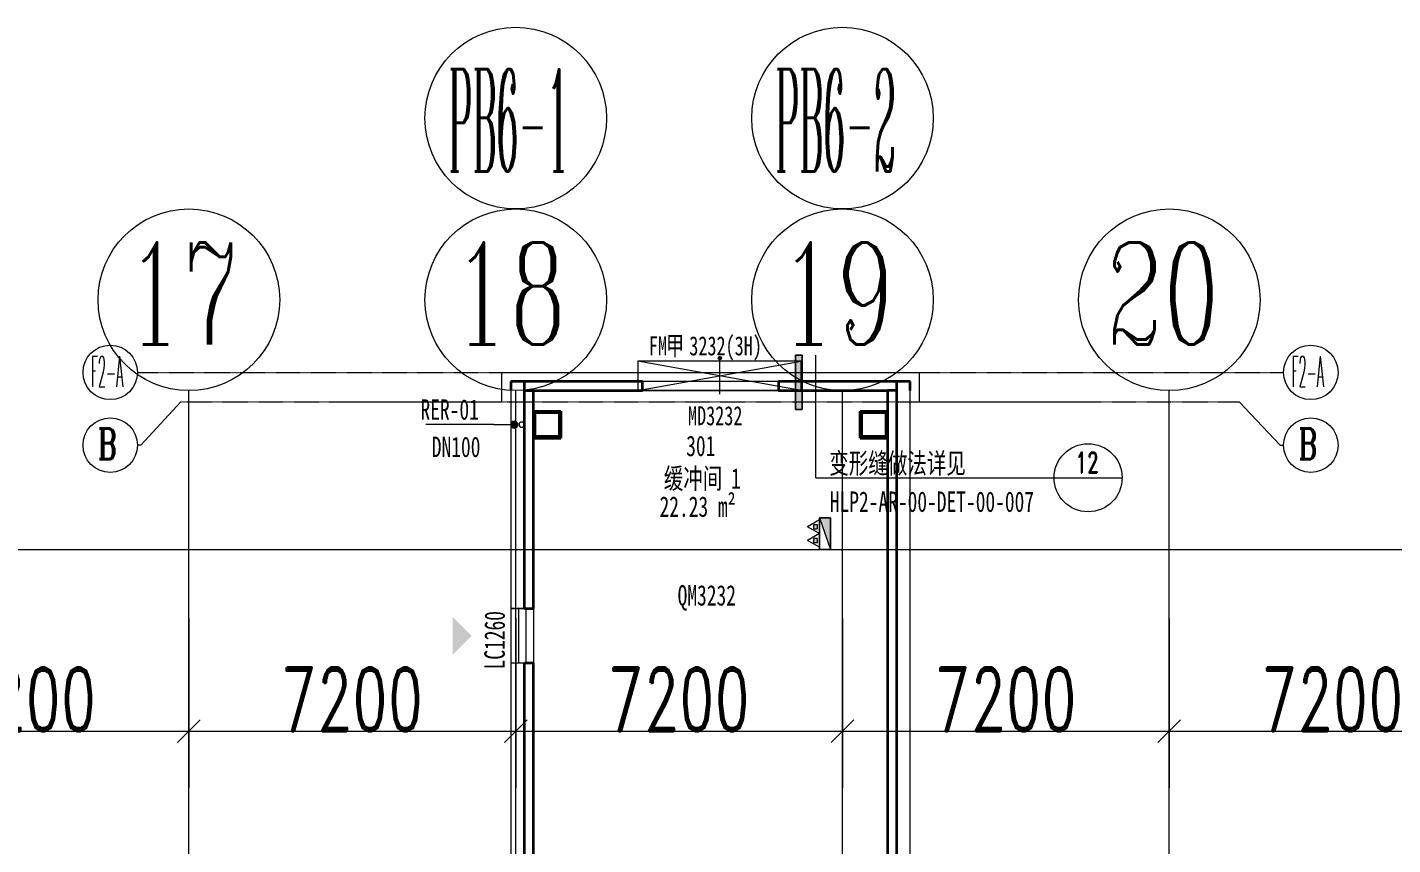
# Model space of a CAD drawing. Header units: millimetres. Extents: x -150677 to 326800, y -31706 to 192400.
# Drawn here: x 111640 to 141721, y 174399 to 192400 of the extents above; entities that cross this region are included whole.
import ezdxf

# ---------------------------------------------------------------- set-up
doc = ezdxf.new("R2010")
doc.units = ezdxf.units.MM
doc.linetypes.add('X-HLP3-AR-F3-LAY-03-001$0$X-HLP3-AR-PB6-LAY-03-001$0$轴网线', pattern=[22.24, 12.7, -3.18, 3.18, -3.18])
doc.linetypes.add('X-HLP3-AR-F3-LAY-03-001$0$轴网线', pattern=[22.04, 18.38, -1.83, 0, -1.83])
doc.layers.get('0').update_dxf_attribs({"color": 8})
doc.layers.get('Defpoints').update_dxf_attribs({"color": 8})
for name, color, linetype, lineweight in [('X-HLP3-AR-F3-LAY-03-001$0$A-ANNO-DIMS', 8, 'Continuous', 9), ('X-HLP3-AR-F3-LAY-03-001$0$A-ANNO-NOTE', 8, 'Continuous', 5), ('X-HLP3-AR-F3-LAY-03-001$0$S-GRID', 8, 'Continuous', 9), ('X-HLP3-AR-F3-LAY-03-001$0$S-GRID-IDEN', 8, 'Continuous', 9), ('X-HLP3-AR-F3-LAY-03-001$0$X-HLP3-AR-PB6-LAY-03-001$0$A-ANNO-NOTE', 131, 'Continuous', 18), ('X-HLP3-AR-F3-LAY-03-001$0$X-HLP3-AR-PB6-LAY-03-001$0$A-AREA-IDEN', 2, 'Continuous', 18), ('X-HLP3-AR-F3-LAY-03-001$0$X-HLP3-AR-PB6-LAY-03-001$0$A-DETL-GENF', 92, 'Continuous', 18), ('X-HLP3-AR-F3-LAY-03-001$0$X-HLP3-AR-PB6-LAY-03-001$0$A-DETL-THIN', 151, 'Continuous', 15), ('X-HLP3-AR-F3-LAY-03-001$0$X-HLP3-AR-PB6-LAY-03-001$0$A-DOOR-IDEN', 31, 'Continuous', 18), ('X-HLP3-AR-F3-LAY-03-001$0$X-HLP3-AR-PB6-LAY-03-001$0$A-FLOR', 192, 'Continuous', 15), ('X-HLP3-AR-F3-LAY-03-001$0$X-HLP3-AR-PB6-LAY-03-001$0$A-GLAZ', 151, 'Continuous', 15), ('X-HLP3-AR-F3-LAY-03-001$0$X-HLP3-AR-PB6-LAY-03-001$0$A-GLAZ-IDEN', 152, 'Continuous', 18), ('X-HLP3-AR-F3-LAY-03-001$0$X-HLP3-AR-PB6-LAY-03-001$0$A-WALL', 113, 'Continuous', 15), ('X-HLP3-AR-F3-LAY-03-001$0$X-HLP3-AR-PB6-LAY-03-001$0$G-ANNO-TEXT', 231, 'Continuous', 15), ('X-HLP3-AR-F3-LAY-03-001$0$X-HLP3-AR-PB6-LAY-03-001$0$M-EQPM', 50, 'Continuous', 15), ('X-HLP3-AR-F3-LAY-03-001$0$X-HLP3-AR-PB6-LAY-03-001$0$P-PIPE', 3, 'Continuous', 15), ('X-HLP3-AR-F3-LAY-03-001$0$X-HLP3-AR-PB6-LAY-03-001$0$S-COLS', 52, 'Continuous', 15), ('X-HLP3-AR-F3-LAY-03-001$0$X-HLP3-AR-PB6-LAY-03-001$0$S-GRID', 1, 'Continuous', 15), ('X-HLP3-AR-F3-LAY-03-001$0$X-HLP3-AR-PB6-LAY-03-001$0$S-GRID-IDEN', 1, 'Continuous', 18)]:
    doc.layers.add(name, color=color, linetype=linetype, lineweight=lineweight)
doc.styles.add('X-HLP3-AR-F3-LAY-03-001$0$MtXpl_', font='SimSun.ttf')
doc.styles.add('X-HLP3-AR-F3-LAY-03-001$0$MtXpl__1', font='simfang.ttf')
doc.styles.add('X-HLP3-AR-F3-LAY-03-001$0$RomanC_1', font='romanc__.ttf', dxfattribs={"width": 0.65, "height": 2250})
doc.styles.add('X-HLP3-AR-F3-LAY-03-001$0$RomanC_2', font='romanc__.ttf', dxfattribs={"width": 0.25, "height": 2250})
doc.styles.add('X-HLP3-AR-F3-LAY-03-001$0$RomanD_3', font='romand__.ttf', dxfattribs={"width": 0.65, "height": 1400})
doc.styles.add('X-HLP3-AR-F3-LAY-03-001$0$X-HLP3-AR-PB6-LAY-03-001$0$RomanC', font='romanc__.ttf', dxfattribs={"width": 0.65, "height": 675})
doc.styles.add('X-HLP3-AR-F3-LAY-03-001$0$X-HLP3-AR-PB6-LAY-03-001$0$RomanD', font='romand__.ttf', dxfattribs={"width": 0.3, "height": 675})
doc.styles.add('X-HLP3-AR-F3-LAY-03-001$0$X-HLP3-AR-PB6-LAY-03-001$0$RomanD_3', font='romand__.ttf', dxfattribs={"width": 0.65, "height": 3})
doc.styles.add('X-HLP3-AR-F3-LAY-03-001$0$X-HLP3-AR-PB6-LAY-03-001$0$仿宋', font='simfang.ttf', dxfattribs={"width": 0.7, "height": 450})
doc.styles.add('X-HLP3-AR-F3-LAY-03-001$0$X-HLP3-AR-PB6-LAY-03-001$0$仿宋_1', font='simfang.ttf', dxfattribs={"width": 0.7, "height": 420})
doc.styles.add('X-HLP3-AR-F3-LAY-03-001$0$X-HLP3-AR-PB6-LAY-03-001$0$宋体', font='SimSun.ttf', dxfattribs={"width": 0.7, "height": 450})
doc.dimstyles.new('X-HLP3-AR-F3-LAY-03-001$0$第一_二道尺寸线', dxfattribs={"dimscale": 304.8, "dimtxt": 1405.004626, "dimasz": 1.64042, "dimexe": 4.10105, "dimexo": 0.0625, "dimgap": 0, "dimtad": 1, "dimdec": 0, "dimzin": 0, "dimdsep": 46, "dimtxsty": 'X-HLP3-AR-F3-LAY-03-001$0$RomanD_3', "dimblk1": 'X-HLP3-AR-F3-LAY-03-001$0$_Oblique', "dimblk2": 'X-HLP3-AR-F3-LAY-03-001$0$_Oblique', "dimsah": 1, "dimcen": 0.09, "dimazin": 0, "dimtfac": 1, "dimtdec": 4, "dimtix": 1, "dimtmove": 0, "dimatfit": 3, "dimfxl": 8.2021, "dimfxlon": 1, "dimtvp": 1, "dimtolj": 1, "dimtzin": 0, "dimlwd": 18, "dimlwe": 18, "dimarcsym": 2})

# ---------------------------------------------------------------- blocks, each defined once
blk = doc.blocks.new('X-HLP3-AR-F3-LAY-03-001$0$轴网 - 宽度系数 0_65-670068-LAY-3F-1_500-A')
at = {"layer": 'X-HLP3-AR-F3-LAY-03-001$0$S-GRID-IDEN'}
blk.add_circle((0, 0), 4, dxfattribs=at)
blk = doc.blocks.new('X-HLP3-AR-F3-LAY-03-001$0$_Oblique')
at = {"color": 0, "linetype": 'ByBlock', "lineweight": -2}
blk.add_line((-0.5, -0.5), (0.5, 0.5), dxfattribs=at)
blk = doc.blocks.new('*D963')
at = {"layer": 'Defpoints', "color": 0, "transparency": 16777216}
for p in [(108000, 179400), (115200, 179400), (115200, 176900)]:
    blk.add_point(p, dxfattribs=at)
at = {"layer": 'X-HLP3-AR-F3-LAY-03-001$0$A-ANNO-DIMS', "color": 0, "lineweight": 18, "transparency": 16777216}
for p, q in [((108000, 179380.95), (108000, 175650)), ((115200, 179380.95), (115200, 175650)), ((108000, 176900), (115200, 176900))]:
    blk.add_line(p, q, dxfattribs=at)
at = {"layer": 'X-HLP3-AR-F3-LAY-03-001$0$A-ANNO-DIMS', "color": 0, "lineweight": 18, "transparency": 16777216, "xscale": 500.0000000000001, "yscale": 500.0000000000001, "zscale": 500.0000000000001, "rotation": 180}
blk.add_blockref('X-HLP3-AR-F3-LAY-03-001$0$_Oblique', (108000, 176900), dxfattribs=at)
at = {"layer": 'X-HLP3-AR-F3-LAY-03-001$0$A-ANNO-DIMS', "color": 0, "lineweight": 18, "transparency": 16777216, "xscale": 500.0000000000001, "yscale": 500.0000000000001, "zscale": 500.0000000000001}
blk.add_blockref('X-HLP3-AR-F3-LAY-03-001$0$_Oblique', (115200, 176900), dxfattribs=at)
at = {"layer": 'X-HLP3-AR-F3-LAY-03-001$0$A-ANNO-DIMS', "color": 0, "lineweight": 18, "transparency": 16777216, "insert": (111600, 177600), "char_height": 1400, "width": 3890.782, "attachment_point": 5, "style": 'X-HLP3-AR-F3-LAY-03-001$0$RomanD_3'}
blk.add_mtext('\\A1;7200', dxfattribs=at)
blk = doc.blocks.new('*D964')
at = {"layer": 'Defpoints', "color": 0, "transparency": 16777216}
for p in [(115200, 179400), (122400, 179400), (122400, 176900)]:
    blk.add_point(p, dxfattribs=at)
at = {"layer": 'X-HLP3-AR-F3-LAY-03-001$0$A-ANNO-DIMS', "color": 0, "lineweight": 18, "transparency": 16777216}
for p, q in [((115200, 179380.95), (115200, 175650)), ((122400, 179380.95), (122400, 175650)), ((115200, 176900), (122400, 176900))]:
    blk.add_line(p, q, dxfattribs=at)
at = {"layer": 'X-HLP3-AR-F3-LAY-03-001$0$A-ANNO-DIMS', "color": 0, "lineweight": 18, "transparency": 16777216, "xscale": 500.0000000000001, "yscale": 500.0000000000001, "zscale": 500.0000000000001, "rotation": 180}
blk.add_blockref('X-HLP3-AR-F3-LAY-03-001$0$_Oblique', (115200, 176900), dxfattribs=at)
at = {"layer": 'X-HLP3-AR-F3-LAY-03-001$0$A-ANNO-DIMS', "color": 0, "lineweight": 18, "transparency": 16777216, "xscale": 500.0000000000001, "yscale": 500.0000000000001, "zscale": 500.0000000000001}
blk.add_blockref('X-HLP3-AR-F3-LAY-03-001$0$_Oblique', (122400, 176900), dxfattribs=at)
at = {"layer": 'X-HLP3-AR-F3-LAY-03-001$0$A-ANNO-DIMS', "color": 0, "lineweight": 18, "transparency": 16777216, "insert": (118800, 177600), "char_height": 1400, "width": 3890.782, "attachment_point": 5, "style": 'X-HLP3-AR-F3-LAY-03-001$0$RomanD_3'}
blk.add_mtext('\\A1;7200', dxfattribs=at)
blk = doc.blocks.new('*D965')
at = {"layer": 'Defpoints', "color": 0, "transparency": 16777216}
for p in [(122400, 179400), (129600, 179400), (129600, 176900)]:
    blk.add_point(p, dxfattribs=at)
at = {"layer": 'X-HLP3-AR-F3-LAY-03-001$0$A-ANNO-DIMS', "color": 0, "lineweight": 18, "transparency": 16777216}
for p, q in [((122400, 179380.95), (122400, 175650)), ((129600, 179380.95), (129600, 175650)), ((122400, 176900), (129600, 176900))]:
    blk.add_line(p, q, dxfattribs=at)
at = {"layer": 'X-HLP3-AR-F3-LAY-03-001$0$A-ANNO-DIMS', "color": 0, "lineweight": 18, "transparency": 16777216, "xscale": 500.0000000000001, "yscale": 500.0000000000001, "zscale": 500.0000000000001, "rotation": 180}
blk.add_blockref('X-HLP3-AR-F3-LAY-03-001$0$_Oblique', (122400, 176900), dxfattribs=at)
at = {"layer": 'X-HLP3-AR-F3-LAY-03-001$0$A-ANNO-DIMS', "color": 0, "lineweight": 18, "transparency": 16777216, "xscale": 500.0000000000001, "yscale": 500.0000000000001, "zscale": 500.0000000000001}
blk.add_blockref('X-HLP3-AR-F3-LAY-03-001$0$_Oblique', (129600, 176900), dxfattribs=at)
at = {"layer": 'X-HLP3-AR-F3-LAY-03-001$0$A-ANNO-DIMS', "color": 0, "lineweight": 18, "transparency": 16777216, "insert": (126000, 177600), "char_height": 1400, "width": 3890.782, "attachment_point": 5, "style": 'X-HLP3-AR-F3-LAY-03-001$0$RomanD_3'}
blk.add_mtext('\\A1;7200', dxfattribs=at)
blk = doc.blocks.new('*D966')
at = {"layer": 'Defpoints', "color": 0, "transparency": 16777216}
for p in [(129600, 179400), (136800, 179400), (136800, 176900)]:
    blk.add_point(p, dxfattribs=at)
at = {"layer": 'X-HLP3-AR-F3-LAY-03-001$0$A-ANNO-DIMS', "color": 0, "lineweight": 18, "transparency": 16777216}
for p, q in [((129600, 179380.95), (129600, 175650)), ((136800, 179380.95), (136800, 175650)), ((129600, 176900), (136800, 176900))]:
    blk.add_line(p, q, dxfattribs=at)
at = {"layer": 'X-HLP3-AR-F3-LAY-03-001$0$A-ANNO-DIMS', "color": 0, "lineweight": 18, "transparency": 16777216, "xscale": 500.0000000000001, "yscale": 500.0000000000001, "zscale": 500.0000000000001, "rotation": 180}
blk.add_blockref('X-HLP3-AR-F3-LAY-03-001$0$_Oblique', (129600, 176900), dxfattribs=at)
at = {"layer": 'X-HLP3-AR-F3-LAY-03-001$0$A-ANNO-DIMS', "color": 0, "lineweight": 18, "transparency": 16777216, "xscale": 500.0000000000001, "yscale": 500.0000000000001, "zscale": 500.0000000000001}
blk.add_blockref('X-HLP3-AR-F3-LAY-03-001$0$_Oblique', (136800, 176900), dxfattribs=at)
at = {"layer": 'X-HLP3-AR-F3-LAY-03-001$0$A-ANNO-DIMS', "color": 0, "lineweight": 18, "transparency": 16777216, "insert": (133200, 177600), "char_height": 1400, "width": 3890.782, "attachment_point": 5, "style": 'X-HLP3-AR-F3-LAY-03-001$0$RomanD_3'}
blk.add_mtext('\\A1;7200', dxfattribs=at)
blk = doc.blocks.new('*D967')
at = {"layer": 'Defpoints', "color": 0, "transparency": 16777216}
for p in [(136800, 179400), (144000, 179400), (144000, 176900)]:
    blk.add_point(p, dxfattribs=at)
at = {"layer": 'X-HLP3-AR-F3-LAY-03-001$0$A-ANNO-DIMS', "color": 0, "lineweight": 18, "transparency": 16777216}
for p, q in [((136800, 179380.95), (136800, 175650)), ((144000, 179380.95), (144000, 175650)), ((136800, 176900), (144000, 176900))]:
    blk.add_line(p, q, dxfattribs=at)
at = {"layer": 'X-HLP3-AR-F3-LAY-03-001$0$A-ANNO-DIMS', "color": 0, "lineweight": 18, "transparency": 16777216, "xscale": 500.0000000000001, "yscale": 500.0000000000001, "zscale": 500.0000000000001, "rotation": 180}
blk.add_blockref('X-HLP3-AR-F3-LAY-03-001$0$_Oblique', (136800, 176900), dxfattribs=at)
at = {"layer": 'X-HLP3-AR-F3-LAY-03-001$0$A-ANNO-DIMS', "color": 0, "lineweight": 18, "transparency": 16777216, "xscale": 500.0000000000001, "yscale": 500.0000000000001, "zscale": 500.0000000000001}
blk.add_blockref('X-HLP3-AR-F3-LAY-03-001$0$_Oblique', (144000, 176900), dxfattribs=at)
at = {"layer": 'X-HLP3-AR-F3-LAY-03-001$0$A-ANNO-DIMS', "color": 0, "lineweight": 18, "transparency": 16777216, "insert": (140400, 177600), "char_height": 1400, "width": 3890.782, "attachment_point": 5, "style": 'X-HLP3-AR-F3-LAY-03-001$0$RomanD_3'}
blk.add_mtext('\\A1;7200', dxfattribs=at)
blk = doc.blocks.new('*D932')
at = {"layer": 'Defpoints', "color": 0, "transparency": 16777216}
for p in [(293100, 180900), (-300, 178400), (293100, 178400), (201600, -17706.224274), (208800, -17706.224274), (208800, -20206.224274)]:
    blk.add_point(p, dxfattribs=at)
at = {"layer": 'X-HLP3-AR-F3-LAY-03-001$0$A-ANNO-DIMS', "color": 0, "lineweight": 18, "transparency": 16777216}
for p, q in [((-300, 178419.05), (-300, 182150)), ((293100, 178419.05), (293100, 182150)), ((-300, 180900), (293100, 180900)), ((201600, -17725.274274), (201600, -21456.224274)), ((208800, -17725.274274), (208800, -21456.224274)), ((201600, -20206.224274), (208800, -20206.224274))]:
    blk.add_line(p, q, dxfattribs=at)
at = {"layer": 'X-HLP3-AR-F3-LAY-03-001$0$A-ANNO-DIMS', "color": 0, "lineweight": 18, "transparency": 16777216, "xscale": 500.0000000000001, "yscale": 500.0000000000001, "zscale": 500.0000000000001, "rotation": 180}
for p in [(-300, 180900), (201600, -20206.224274)]:
    blk.add_blockref('X-HLP3-AR-F3-LAY-03-001$0$_Oblique', p, dxfattribs=at)
at = {"layer": 'X-HLP3-AR-F3-LAY-03-001$0$A-ANNO-DIMS', "color": 0, "lineweight": 18, "transparency": 16777216, "xscale": 500.0000000000001, "yscale": 500.0000000000001, "zscale": 500.0000000000001}
for p in [(293100, 180900), (208800, -20206.224274)]:
    blk.add_blockref('X-HLP3-AR-F3-LAY-03-001$0$_Oblique', p, dxfattribs=at)
at = {"layer": 'X-HLP3-AR-F3-LAY-03-001$0$A-ANNO-DIMS', "color": 0, "lineweight": 18, "transparency": 16777216, "char_height": 1400, "attachment_point": 5, "style": 'X-HLP3-AR-F3-LAY-03-001$0$RomanD_3'}
for s, insert, width in [('\\A1;293400', (146400, 181600), 5836.1730636), ('\\A1;7200', (205200, -19506.224274), 3890.7820424)]:
    blk.add_mtext(s, dxfattribs=dict(at, insert=insert, width=width))
blk = doc.blocks.new('X-HLP3-AR-F3-LAY-03-001$0$临时单轴号 - 临时标记-下-5mm-4768052-LAY-3F-1_500-A')
at = {"layer": 'X-HLP3-AR-F3-LAY-03-001$0$A-ANNO-NOTE', "lineweight": 18}
blk.add_circle((0, 12), 4, dxfattribs=at)
blk = doc.blocks.new('X-HLP3-AR-F3-LAY-03-001$0$X-HLP3-AR-PB6-LAY-03-001$0$钢_柱_箱形 - 口600X600X35X35-343924-3F')
at = {"layer": 'X-HLP3-AR-F3-LAY-03-001$0$X-HLP3-AR-PB6-LAY-03-001$0$S-COLS', "color": 40, "lineweight": 35}
for p, q in [((-300, -300), (-300, 300)), ((-300, 300), (300, 300)), ((-300, -300), (-300, 300)), ((-300, 300), (300, 300)), ((-265, -265), (-265, 265)), ((-265, 265), (265, 265)), ((265, 265), (265, -265)), ((300, 300), (300, -300)), ((300, 300), (300, -300)), ((300, -300), (-300, -300)), ((-300, -300), (300, -300)), ((265, -265), (-265, -265))]:
    blk.add_line(p, q, dxfattribs=at)

msp = doc.modelspace()

# ---------------------------------------------------------------- hatches: boundary and pattern name
at = {"layer": 'X-HLP3-AR-F3-LAY-03-001$0$X-HLP3-AR-PB6-LAY-03-001$0$A-ANNO-NOTE', "lineweight": 15}
msp.add_hatch(color=8, dxfattribs=at).paths.add_polyline_path([(128561, 185180.2), (128711, 185180.2), (128711, 183980.2), (128561, 183980.2)], flags=0)
h = msp.add_hatch(color=8, dxfattribs=at)
edge = h.paths.add_edge_path(flags=0)
edge.add_arc((122367, 183650), 75, 180, 360)
edge.add_arc((122367, 183650), 75, 360, 540)
at = {"layer": 'X-HLP3-AR-F3-LAY-03-001$0$X-HLP3-AR-PB6-LAY-03-001$0$A-DETL-GENF', "lineweight": 15}
h = msp.add_hatch(color=8, dxfattribs=at)
h.paths.add_polyline_path([(129052.3, 181055), (129052.3, 181145), (128962.3, 181145), (128962.3, 181055)], flags=0)
h.paths.add_polyline_path([(128962.3, 181355), (129052.3, 181355), (129052.3, 181445), (128962.3, 181445)], flags=0)
msp.add_hatch(color=8, dxfattribs=at).paths.add_polyline_path([(129332, 180900), (129332, 181600), (129092, 181600), (129228.3, 181202.4)], flags=0)
at = {"layer": 'X-HLP3-AR-F3-LAY-03-001$0$X-HLP3-AR-PB6-LAY-03-001$0$A-DETL-GENF'}
msp.add_hatch(color=8, dxfattribs=at).paths.add_polyline_path([(121010.1, 178578.1), (121432, 179000), (121010.1, 179421.9)], flags=0)
at = {"layer": 'X-HLP3-AR-F3-LAY-03-001$0$X-HLP3-AR-PB6-LAY-03-001$0$G-ANNO-TEXT'}
h = msp.add_hatch(color=8, dxfattribs=at)
edge = h.paths.add_edge_path(flags=0)
edge.add_arc((126898.4, 185115.3), 37.5, 0, 360)

# ---------------------------------------------------------------- linework, layer by layer
at = {"layer": 'X-HLP3-AR-F3-LAY-03-001$0$S-GRID'}
for p, q in [((115200, 174400), (115200, 184400)), ((122400, 174400), (122400, 184400)), ((129600, 174400), (129600, 184400)), ((136800, 174400), (136800, 184400))]:
    msp.add_line(p, q, dxfattribs=at)
at = {"layer": 'X-HLP3-AR-F3-LAY-03-001$0$S-GRID', "linetype": 'X-HLP3-AR-F3-LAY-03-001$0$轴网线'}
for p, q in [((115200, -17706.2), (115200, 174400)), ((122400, -17706.2), (122400, 174400)), ((129600, -17706.2), (129600, 174400)), ((136800, -17706.2), (136800, 174400))]:
    msp.add_line(p, q, dxfattribs=at)
at = {"layer": 'X-HLP3-AR-F3-LAY-03-001$0$X-HLP3-AR-PB6-LAY-03-001$0$A-ANNO-NOTE', "color": 8}
for p, q in [((128561, 183980.2), (128561, 185180.2)), ((128561, 185180.2), (128711, 185180.2)), ((128561, 185180.2), (128561, 183980.2)), ((128711, 185180.2), (128561, 185180.2)), ((128711, 185180.2), (128711, 183980.2)), ((128711, 183980.2), (128711, 185180.2)), ((129011, 182480.2), (129011, 185180.2)), ((128711, 183980.2), (128561, 183980.2)), ((128561, 183980.2), (128711, 183980.2)), ((121917, 183650), (120417, 183650)), ((121917, 183650), (122367, 183650)), ((129011, 182480.2), (134261, 182480.2)), ((134261, 182480.2), (135761, 182480.2))]:
    msp.add_line(p, q, dxfattribs=at)
for centre, radius in [((122367, 183650), 75), ((135011, 182480.2), 750)]:
    msp.add_circle(centre, radius, dxfattribs=at)
for start, end in [(0, 180), (180, 0)]:
    msp.add_arc((122367, 183650), 75, start, end, dxfattribs=at)
at = {"layer": 'X-HLP3-AR-F3-LAY-03-001$0$X-HLP3-AR-PB6-LAY-03-001$0$A-DETL-GENF', "color": 8}
for p, q in [((129092, 181550), (128832.2, 181400)), ((129092, 181250), (128832.2, 181400)), ((129052.3, 181445), (128962.3, 181445)), ((128962.3, 181445), (128962.3, 181355)), ((129052.3, 181355), (129052.3, 181445)), ((129092, 181600), (129092, 180900)), ((129092, 181600), (129332, 180900)), ((129092, 181600), (129332, 181600)), ((129332, 181600), (129092, 181600)), ((129092, 181600), (129332, 180900)), ((129332, 180900), (129332, 181600)), ((129332, 180900), (129332, 181600)), ((129092, 181250), (128832.2, 181100)), ((129092, 180950), (128832.2, 181100)), ((128962.3, 181355), (129052.3, 181355)), ((128962.3, 181145), (128962.3, 181055)), ((129052.3, 181145), (128962.3, 181145)), ((129052.3, 181055), (129052.3, 181145)), ((128962.3, 181055), (129052.3, 181055))]:
    msp.add_line(p, q, dxfattribs=at)
at = {"layer": 'X-HLP3-AR-F3-LAY-03-001$0$X-HLP3-AR-PB6-LAY-03-001$0$A-DETL-THIN', "color": 8}
for p, q in [((128692, 185050), (125092, 185050)), ((125092, 185050), (125092, 184400)), ((128692, 184400), (125092, 185050)), ((125092, 184400), (128692, 185050)), ((126892, 185160), (126892, 184320)), ((128692, 184400), (128692, 185050)), ((122092, 184150), (122092, 184800)), ((122092, 184800), (131292, 184800)), ((131292, 184800), (131292, 184150)), ((125092, 184400), (128692, 184400)), ((118517, 184150), (122092, 184150)), ((131292, 184150), (134867, 184150))]:
    msp.add_line(p, q, dxfattribs=at)
at = {"layer": 'X-HLP3-AR-F3-LAY-03-001$0$X-HLP3-AR-PB6-LAY-03-001$0$A-FLOR', "color": 8}
msp.add_line((128192, 184600), (125192, 184600), dxfattribs=at)
at = {"layer": 'X-HLP3-AR-F3-LAY-03-001$0$X-HLP3-AR-PB6-LAY-03-001$0$A-GLAZ', "color": 8}
for p, q in [((122792, 179600), (122292, 179600)), ((122292, 179600), (122292, 178400)), ((122458.7, 179600), (122458.7, 178400)), ((122625.3, 179600), (122625.3, 178400)), ((122792, 179600), (122792, 178400)), ((122792, 178400), (122292, 178400))]:
    msp.add_line(p, q, dxfattribs=at)
at = {"layer": 'X-HLP3-AR-F3-LAY-03-001$0$X-HLP3-AR-PB6-LAY-03-001$0$A-WALL', "color": 8, "lineweight": 35}
for p, q in [((125192, 184600), (122292, 184600)), ((122292, 184600), (122292, 184400)), ((122592, 179600), (122592, 184600)), ((122592, 184400), (125192, 184400)), ((122792, 179600), (122792, 184400)), ((125192, 184400), (125192, 184600)), ((131092, 184600), (128192, 184600)), ((128192, 184600), (128192, 184400)), ((128192, 184400), (130592, 184400)), ((130592, 184400), (130592, 158800)), ((130792, 184400), (130592, 184400)), ((130792, 184600), (130792, 158600)), ((131092, 184400), (131092, 184600)), ((122592, 179600), (122792, 179600)), ((122792, 178400), (122592, 178400)), ((122592, 165600), (122592, 178400)), ((122792, 165600), (122792, 178400))]:
    msp.add_line(p, q, dxfattribs=at)
at = {"layer": 'X-HLP3-AR-F3-LAY-03-001$0$X-HLP3-AR-PB6-LAY-03-001$0$A-WALL', "color": 8}
for p, q in [((122292, 184400), (122292, 164400)), ((128192, 184400), (125192, 184400)), ((131092, 158800), (131092, 184400)), ((122292, 179600), (122592, 179600)), ((122792, 179600), (122792, 178400)), ((122592, 178400), (122292, 178400))]:
    msp.add_line(p, q, dxfattribs=at)
at = {"layer": 'X-HLP3-AR-F3-LAY-03-001$0$X-HLP3-AR-PB6-LAY-03-001$0$G-ANNO-TEXT', "color": 8}
msp.add_circle((126898.4, 185115.3), 37.5, dxfattribs=at)
at = {"layer": 'X-HLP3-AR-F3-LAY-03-001$0$X-HLP3-AR-PB6-LAY-03-001$0$M-EQPM', "color": 8}
for p, q in [((129092, 180900), (129092, 181600)), ((129092, 181600), (129332, 181600)), ((129332, 181600), (129332, 180900)), ((129332, 180900), (129092, 180900))]:
    msp.add_line(p, q, dxfattribs=at)
at = {"layer": 'X-HLP3-AR-F3-LAY-03-001$0$X-HLP3-AR-PB6-LAY-03-001$0$P-PIPE', "color": 8}
for radius, start, end in [(57.1, 0, 180), (57.2, 180, 0)]:
    msp.add_arc((122532, 183650), radius, start, end, dxfattribs=at)
at = {"layer": 'X-HLP3-AR-F3-LAY-03-001$0$X-HLP3-AR-PB6-LAY-03-001$0$S-GRID', "color": 8, "linetype": 'X-HLP3-AR-F3-LAY-03-001$0$X-HLP3-AR-PB6-LAY-03-001$0$轴网线'}
for p, q in [((114067, 184800), (139317, 184800)), ((115019.5, 184150), (138341.2, 184150))]:
    msp.add_line(p, q, dxfattribs=at)
at = {"layer": 'X-HLP3-AR-F3-LAY-03-001$0$X-HLP3-AR-PB6-LAY-03-001$0$S-GRID', "color": 8}
for p, q in [((115019.5, 184150), (114143.2, 183197.5)), ((138341.2, 184150), (139240.8, 183197.5)), ((114143.2, 183197.5), (114067, 183197.5)), ((139240.8, 183197.5), (139317, 183197.5))]:
    msp.add_line(p, q, dxfattribs=at)
at = {"layer": 'X-HLP3-AR-F3-LAY-03-001$0$X-HLP3-AR-PB6-LAY-03-001$0$S-GRID-IDEN', "color": 8}
for centre in [(113467, 184800), (139917, 184800), (113467, 183197.5), (139917, 183197.5)]:
    msp.add_circle(centre, 600, dxfattribs=at)

# ---------------------------------------------------------------- block references
at = {"color": 8, "lineweight": 35}
for p in [(123092, 183650), (130292, 183650)]:
    msp.add_blockref('X-HLP3-AR-F3-LAY-03-001$0$X-HLP3-AR-PB6-LAY-03-001$0$钢_柱_箱形 - 口600X600X35X35-343924-3F', p, dxfattribs=at)
at = {"layer": 'X-HLP3-AR-F3-LAY-03-001$0$A-ANNO-NOTE', "lineweight": 18, "xscale": 500, "yscale": 500, "zscale": 500}
for p in [(122400, 184400), (129600, 184400)]:
    msp.add_blockref('X-HLP3-AR-F3-LAY-03-001$0$临时单轴号 - 临时标记-下-5mm-4768052-LAY-3F-1_500-A', p, dxfattribs=at)
at = {"layer": 'X-HLP3-AR-F3-LAY-03-001$0$S-GRID-IDEN', "xscale": 499.9999999999995, "yscale": 499.9999999999995, "zscale": 499.9999999999995}
for p in [(115200, 186400), (122400, 186400), (129600, 186400), (136800, 186400)]:
    msp.add_blockref('X-HLP3-AR-F3-LAY-03-001$0$轴网 - 宽度系数 0_65-670068-LAY-3F-1_500-A', p, dxfattribs=at)

# ---------------------------------------------------------------- texts
at = {"layer": 'X-HLP3-AR-F3-LAY-03-001$0$A-ANNO-NOTE', "lineweight": 9, "char_height": 2250, "width": 3537.446, "attachment_point": 1, "style": 'X-HLP3-AR-F3-LAY-03-001$0$RomanC_2'}
for s, insert in [('PB6-1', (120919.5, 191475)), ('PB6-2', (128119.5, 191475))]:
    msp.add_mtext(s, dxfattribs=dict(at, insert=insert))
at = {"layer": 'X-HLP3-AR-F3-LAY-03-001$0$S-GRID-IDEN', "char_height": 2250, "width": 3335.02, "attachment_point": 1, "style": 'X-HLP3-AR-F3-LAY-03-001$0$RomanC_1'}
for s, insert in [('17', (113805.5, 187664.7)), ('18', (121005.5, 187664.7)), ('19', (128205.5, 187664.7)), ('20', (135405.5, 187664.7))]:
    msp.add_mtext(s, dxfattribs=dict(at, insert=insert))
at = {"layer": 'X-HLP3-AR-F3-LAY-03-001$0$X-HLP3-AR-PB6-LAY-03-001$0$A-ANNO-NOTE', "color": 8, "width": 0.7}
for s, style, p in [('RER-01', 'X-HLP3-AR-F3-LAY-03-001$0$X-HLP3-AR-PB6-LAY-03-001$0$仿宋', (120302.5, 183758.5)), ('DN100', 'X-HLP3-AR-F3-LAY-03-001$0$X-HLP3-AR-PB6-LAY-03-001$0$仿宋', (120551.3, 182935.2)), ('变形缝做法详见', 'X-HLP3-AR-F3-LAY-03-001$0$MtXpl_', (129308.9, 182573.8)), ('HLP2-AR-00-DET-00-007', 'X-HLP3-AR-F3-LAY-03-001$0$X-HLP3-AR-PB6-LAY-03-001$0$仿宋', (129320.2, 181727.8))]:
    msp.add_text(s, height=450, dxfattribs=dict(at, style=style)).set_placement(p)
at = {"layer": 'X-HLP3-AR-F3-LAY-03-001$0$X-HLP3-AR-PB6-LAY-03-001$0$A-ANNO-NOTE', "color": 8, "lineweight": 15, "insert": (134737.4, 183041.3), "char_height": 450, "width": 672.215, "attachment_point": 1, "style": 'X-HLP3-AR-F3-LAY-03-001$0$X-HLP3-AR-PB6-LAY-03-001$0$RomanD_3'}
msp.add_mtext('12', dxfattribs=at)
at = {"layer": 'X-HLP3-AR-F3-LAY-03-001$0$X-HLP3-AR-PB6-LAY-03-001$0$A-AREA-IDEN', "color": 8, "width": 0.7}
for s, style, p in [('301', 'X-HLP3-AR-F3-LAY-03-001$0$X-HLP3-AR-PB6-LAY-03-001$0$宋体', (126156.1, 182955.9)), ('缓冲间', 'X-HLP3-AR-F3-LAY-03-001$0$MtXpl_', (125663, 182240.7)), ('1', 'X-HLP3-AR-F3-LAY-03-001$0$MtXpl__1', (127144.4, 182240.7)), ('22.23 m²', 'X-HLP3-AR-F3-LAY-03-001$0$X-HLP3-AR-PB6-LAY-03-001$0$宋体', (125569, 181619.2))]:
    msp.add_text(s, height=450, dxfattribs=dict(at, style=style)).set_placement(p)
at = {"layer": 'X-HLP3-AR-F3-LAY-03-001$0$X-HLP3-AR-PB6-LAY-03-001$0$A-DOOR-IDEN', "color": 8, "style": 'X-HLP3-AR-F3-LAY-03-001$0$X-HLP3-AR-PB6-LAY-03-001$0$仿宋', "width": 0.7}
msp.add_text('QM3232', height=450, rotation=360, dxfattribs=at).set_placement((125967, 179665.8))
at = {"layer": 'X-HLP3-AR-F3-LAY-03-001$0$X-HLP3-AR-PB6-LAY-03-001$0$A-GLAZ-IDEN', "color": 8, "style": 'X-HLP3-AR-F3-LAY-03-001$0$X-HLP3-AR-PB6-LAY-03-001$0$仿宋', "width": 0.7}
msp.add_text('LC1260', height=450, rotation=90, dxfattribs=at).set_placement((122160.3, 178259.1))
at = {"layer": 'X-HLP3-AR-F3-LAY-03-001$0$X-HLP3-AR-PB6-LAY-03-001$0$G-ANNO-TEXT', "color": 8, "width": 0.7}
for s, style, p in [('甲', 'X-HLP3-AR-F3-LAY-03-001$0$MtXpl_', (125709.1, 185175.5)), ('3232(3H)', 'X-HLP3-AR-F3-LAY-03-001$0$X-HLP3-AR-PB6-LAY-03-001$0$仿宋_1', (126224.2, 185175.5)), ('FM', 'X-HLP3-AR-F3-LAY-03-001$0$X-HLP3-AR-PB6-LAY-03-001$0$仿宋_1', (125335.2, 185175.5)), ('MD3232', 'X-HLP3-AR-F3-LAY-03-001$0$X-HLP3-AR-PB6-LAY-03-001$0$仿宋_1', (126195.5, 183636.2))]:
    msp.add_text(s, height=420, dxfattribs=dict(at, style=style)).set_placement(p)
at = {"layer": 'X-HLP3-AR-F3-LAY-03-001$0$X-HLP3-AR-PB6-LAY-03-001$0$S-GRID-IDEN', "color": 8}
for s, style, width, p in [('F2-A', 'X-HLP3-AR-F3-LAY-03-001$0$X-HLP3-AR-PB6-LAY-03-001$0$RomanD', 0.3, (113041, 184480.6)), ('F2-A', 'X-HLP3-AR-F3-LAY-03-001$0$X-HLP3-AR-PB6-LAY-03-001$0$RomanD', 0.3, (139491, 184480.6)), ('B', 'X-HLP3-AR-F3-LAY-03-001$0$X-HLP3-AR-PB6-LAY-03-001$0$RomanC', 0.65, (113194.9, 182888.4)), ('B', 'X-HLP3-AR-F3-LAY-03-001$0$X-HLP3-AR-PB6-LAY-03-001$0$RomanC', 0.65, (139644.9, 182888.4))]:
    msp.add_text(s, height=675, dxfattribs=dict(at, style=style, width=width)).set_placement(p)

# ---------------------------------------------------------------- dimensions: what is measured, and where the dimension line sits
at = {"layer": 'X-HLP3-AR-F3-LAY-03-001$0$A-ANNO-DIMS', "lineweight": 18}
for base, p1, p2, override, picture, middle in [((293100, 180900), (-300, 178400), (293100, 178400), {"dimpost": '<>', "dimfxl": 293400}, '*D932', (146400, 181600)), ((115200, 176900), (108000, 179400), (115200, 179400), {"dimpost": '<>', "dimfxl": 7200}, '*D963', (111600, 177600)), ((122400, 176900), (115200, 179400), (122400, 179400), {"dimpost": '<>', "dimfxl": 7200}, '*D964', (118800, 177600)), ((129600, 176900), (122400, 179400), (129600, 179400), {"dimpost": '<>', "dimfxl": 7200}, '*D965', (126000, 177600)), ((136800, 176900), (129600, 179400), (136800, 179400), {"dimpost": '<>', "dimfxl": 7200}, '*D966', (133200, 177600)), ((144000, 176900), (136800, 179400), (144000, 179400), {"dimpost": '<>', "dimfxl": 7200}, '*D967', (140400, 177600))]:
    dim = msp.add_linear_dim(base=base, p1=p1, p2=p2, dimstyle='X-HLP3-AR-F3-LAY-03-001$0$第一_二道尺寸线', override=override, dxfattribs=at)
    dim.commit()
    dim.dimension.update_dxf_attribs({"geometry": picture, "text_midpoint": middle})

doc.saveas('drawing.dxf')
